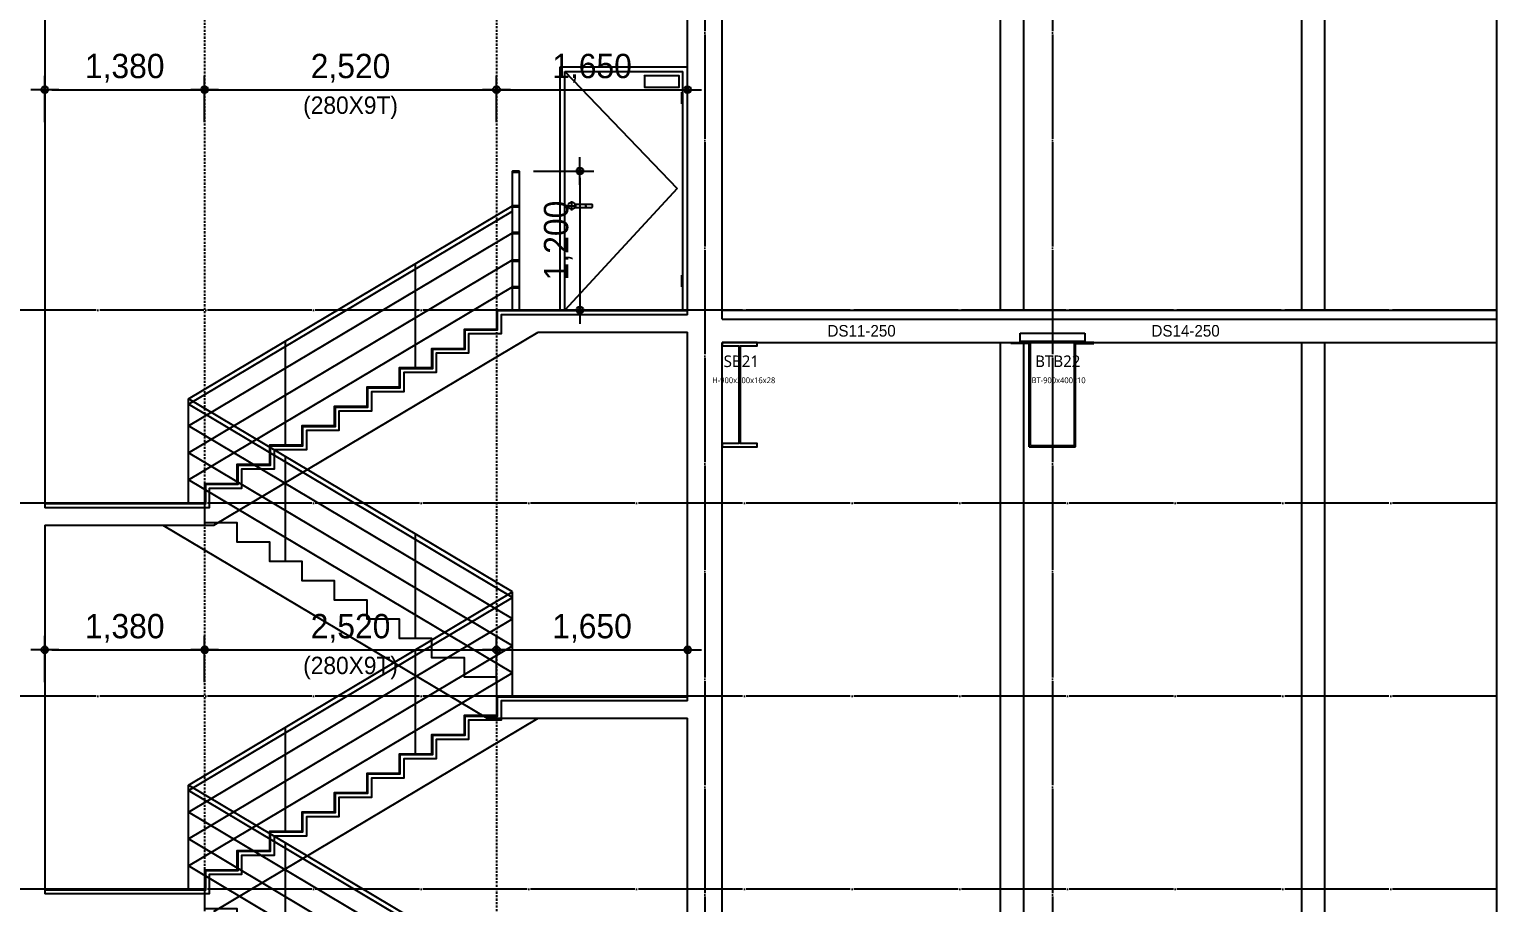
# Model space of a CAD drawing. Header units: millimetres. Extents: x 11948722 to 13111668, y -10771712 to -10232988.
# Drawn here: x 12421978 to 12434646, y -10551063 to -10543525 of the extents above; entities that cross this region are included whole.
import ezdxf
from ezdxf.enums import TextEntityAlignment as Align

# ---------------------------------------------------------------- set-up
doc = ezdxf.new("R2010")
doc.units = ezdxf.units.MM
doc.header["$LTSCALE"] = 150
doc.header["$MEASUREMENT"] = 0
for name, pattern in [('CEN', [6.2, 6, -0.1, 0, -0.1]), ('X_PLAN_1F$0$CEN', [62, 60, -1, 0, -1]), ('Xref-계단단면도$0$H', [1, 0.6, -0.4])]:
    doc.linetypes.add(name, pattern=pattern)
doc.layers.get('0').update_dxf_attribs({"linetype": 'CONTINUOUS'})
doc.layers.get('Defpoints').update_dxf_attribs({"color": 117, "linetype": 'CONTINUOUS'})
for name, color, linetype in [('0-Besto', 1, 'CONTINUOUS'), ('A-CON', 2, 'CONTINUOUS'), ('A-중심선', 10, 'CEN'), ('CON-C', 2, 'CONTINUOUS'), ('DIM', 7, 'CONTINUOUS'), ('ELE-8', 8, 'CONTINUOUS'), ('WAL', 3, 'CONTINUOUS'), ('X_PLAN_1F$0$A-중심선', 1, 'X_PLAN_1F$0$CEN'), ('Xref-계단단면도$0$3 dim0', 7, 'CONTINUOUS'), ('Xref-계단단면도$0$A-CEIL', 6, 'CONTINUOUS'), ('Xref-계단단면도$0$A-DIM', 7, 'CONTINUOUS')]:
    doc.layers.add(name, color=color, linetype=linetype)
doc.styles.add('Xref-계단단면도$0$나눔고딕 Se', font='')
doc.styles.add('Xref-계단단면도$0$돋움', font='')
doc.styles.add('나눔고딕 Se', font='NanumGothic.ttf')
doc.styles.get('Xref-계단단면도$0$나눔고딕 Se').set_extended_font_data('Dotum')
doc.styles.get('Xref-계단단면도$0$돋움').set_extended_font_data('Dotum')
doc.dimstyles.new('Xref-계단단면도$0$A1-100', dxfattribs={"dimtxt": 3, "dimasz": 1, "dimexe": 2, "dimexo": 2, "dimgap": 1, "dimtad": 1, "dimdec": 0, "dimzin": 12, "dimdsep": 46, "dimlunit": 6, "dimtxsty": 'Xref-계단단면도$0$나눔고딕 Se', "dimblk1": 'Xref-계단단면도$0$DIMDOT', "dimblk2": 'Xref-계단단면도$0$DIMDOT', "dimsah": 1, "dimcen": -1, "dimdle": 2, "dimclrd": 256, "dimclre": 256, "dimclrt": 3, "dimadec": 0, "dimazin": 0, "dimtfac": 1, "dimtdec": 0, "dimtix": 1, "dimtmove": 2, "dimatfit": 3, "dimldrblk": 'Xref-계단단면도$0$DIMDOT', "dimfxl": 1, "dimtvp": 1, "dimtolj": 1, "dimtzin": 12, "dimlwd": -1, "dimlwe": -1, "dimarcsym": 0})

# ---------------------------------------------------------------- blocks, each defined once
blk = doc.blocks.new('Xref-계단단면도$0$DIMDOT')
at = {"color": 0}
blk.add_line((-2, 0), (2, 0), dxfattribs=at)
for radius in [0.5, 0.25]:
    blk.add_circle((0, 0), radius, dxfattribs=at)
blk = doc.blocks.new('*D394')
at = {"layer": 'Defpoints', "color": 0, "ltscale": 1200}
for p in [(12434646, -10531448), (12438246, -10531448), (12434646, -10565948)]:
    blk.add_point(p, dxfattribs=at)
at = {"layer": 'Xref-계단단면도$0$3 dim0'}
for p, q in [((12434766, -10531448), (12438366, -10531448)), ((12438246, -10565888), (12438246, -10531508)), ((12434766, -10565948), (12438366, -10565948))]:
    blk.add_line(p, q, dxfattribs=at)
at = {"layer": 'Xref-계단단면도$0$3 dim0', "ltscale": 1200, "xscale": 60, "yscale": 60, "zscale": 60}
for p, rotation in [((12438246, -10531448), 90), ((12438246, -10565948), 270)]:
    blk.add_blockref('Xref-계단단면도$0$DIMDOT', p, dxfattribs=dict(at, rotation=rotation))
at = {"layer": 'Xref-계단단면도$0$3 dim0', "color": 3, "ltscale": 1200, "insert": (12438061, -10548698), "char_height": 210, "attachment_point": 5, "rotation": 90, "style": 'Xref-계단단면도$0$나눔고딕 Se'}
blk.add_mtext('\\A1;34,500', dxfattribs=at)
blk = doc.blocks.new('*D396')
at = {"layer": 'Defpoints', "color": 0, "ltscale": 1200}
for p in [(12434646, -10535948), (12437646, -10535948), (12434646, -10545948)]:
    blk.add_point(p, dxfattribs=at)
at = {"layer": 'Xref-계단단면도$0$3 dim0'}
for p, q in [((12434766, -10535948), (12437766, -10535948)), ((12437646, -10545888), (12437646, -10536008)), ((12434766, -10545948), (12437766, -10545948))]:
    blk.add_line(p, q, dxfattribs=at)
at = {"layer": 'Xref-계단단면도$0$3 dim0', "ltscale": 1200, "xscale": 60, "yscale": 60, "zscale": 60}
for p, rotation in [((12437646, -10535948), 90), ((12437646, -10545948), 270)]:
    blk.add_blockref('Xref-계단단면도$0$DIMDOT', p, dxfattribs=dict(at, rotation=rotation))
at = {"layer": 'Xref-계단단면도$0$3 dim0', "color": 3, "ltscale": 1200, "insert": (12437461, -10540948), "char_height": 210, "attachment_point": 5, "rotation": 90, "style": 'Xref-계단단면도$0$나눔고딕 Se'}
blk.add_mtext('\\A1;10,000', dxfattribs=at)
blk = doc.blocks.new('*D397')
at = {"layer": 'Defpoints', "color": 0, "ltscale": 1200}
for p in [(12434646, -10545948), (12434646, -10555948), (12437646, -10555948)]:
    blk.add_point(p, dxfattribs=at)
at = {"layer": 'Xref-계단단면도$0$3 dim0'}
for p, q in [((12434766, -10545948), (12437766, -10545948)), ((12437646, -10546008), (12437646, -10555888)), ((12434766, -10555948), (12437766, -10555948))]:
    blk.add_line(p, q, dxfattribs=at)
at = {"layer": 'Xref-계단단면도$0$3 dim0', "ltscale": 1200, "xscale": 60, "yscale": 60, "zscale": 60}
for p, rotation in [((12437646, -10545948), 90), ((12437646, -10555948), 270)]:
    blk.add_blockref('Xref-계단단면도$0$DIMDOT', p, dxfattribs=dict(at, rotation=rotation))
at = {"layer": 'Xref-계단단면도$0$3 dim0', "color": 3, "ltscale": 1200, "insert": (12437461, -10550948), "char_height": 210, "attachment_point": 5, "rotation": 90, "style": 'Xref-계단단면도$0$나눔고딕 Se'}
blk.add_mtext('\\A1;10,000', dxfattribs=at)
blk = doc.blocks.new('*D358')
at = {"layer": 'Defpoints', "color": 0, "lineweight": -3, "ltscale": 1200}
for p in [(12423491, -10544046), (12422111, -10544446), (12423491, -10544446)]:
    blk.add_point(p, dxfattribs=at)
at = {"layer": 'Xref-계단단면도$0$3 dim0'}
for p, q in [((12422111, -10544326), (12422111, -10543926)), ((12423491, -10544326), (12423491, -10543926)), ((12422171, -10544046), (12423431, -10544046))]:
    blk.add_line(p, q, dxfattribs=at)
at = {"layer": 'Xref-계단단면도$0$3 dim0', "ltscale": 1200, "xscale": 60, "yscale": 60, "zscale": 60, "rotation": 180}
blk.add_blockref('Xref-계단단면도$0$DIMDOT', (12422111, -10544046), dxfattribs=at)
at = {"layer": 'Xref-계단단면도$0$3 dim0', "ltscale": 1200, "xscale": 60, "yscale": 60, "zscale": 60}
blk.add_blockref('Xref-계단단면도$0$DIMDOT', (12423491, -10544046), dxfattribs=at)
at = {"layer": 'Xref-계단단면도$0$3 dim0', "color": 3, "ltscale": 1200, "insert": (12422801, -10543861), "char_height": 210, "attachment_point": 5, "style": 'Xref-계단단면도$0$나눔고딕 Se'}
blk.add_mtext('\\A1;1,380', dxfattribs=at)
blk = doc.blocks.new('*D359')
at = {"layer": 'Defpoints', "color": 0, "lineweight": -3, "ltscale": 1200}
for p in [(12426011, -10544046), (12423491, -10544446), (12426011, -10544446)]:
    blk.add_point(p, dxfattribs=at)
at = {"layer": 'Xref-계단단면도$0$3 dim0'}
for p, q in [((12423491, -10544326), (12423491, -10543926)), ((12426011, -10544326), (12426011, -10543926)), ((12423551, -10544046), (12425951, -10544046))]:
    blk.add_line(p, q, dxfattribs=at)
at = {"layer": 'Xref-계단단면도$0$3 dim0', "ltscale": 1200, "xscale": 60, "yscale": 60, "zscale": 60, "rotation": 180}
blk.add_blockref('Xref-계단단면도$0$DIMDOT', (12423491, -10544046), dxfattribs=at)
at = {"layer": 'Xref-계단단면도$0$3 dim0', "ltscale": 1200, "xscale": 60, "yscale": 60, "zscale": 60}
blk.add_blockref('Xref-계단단면도$0$DIMDOT', (12426011, -10544046), dxfattribs=at)
at = {"layer": 'Xref-계단단면도$0$3 dim0', "color": 3, "ltscale": 1200, "char_height": 210, "attachment_point": 5, "style": 'Xref-계단단면도$0$나눔고딕 Se'}
for s, insert in [('\\A1;2,520', (12424751, -10543861)), ('\\H0.714286x;(280X9T)', (12424751, -10544202))]:
    blk.add_mtext(s, dxfattribs=dict(at, insert=insert))
blk = doc.blocks.new('*D360')
at = {"layer": 'Defpoints', "color": 0, "lineweight": -3, "ltscale": 1200}
for p in [(12427661, -10544046), (12426011, -10544446), (12427661, -10544446)]:
    blk.add_point(p, dxfattribs=at)
at = {"layer": 'Xref-계단단면도$0$3 dim0'}
for p, q in [((12426011, -10544326), (12426011, -10543926)), ((12427661, -10544326), (12427661, -10543926)), ((12426071, -10544046), (12427601, -10544046))]:
    blk.add_line(p, q, dxfattribs=at)
at = {"layer": 'Xref-계단단면도$0$3 dim0', "ltscale": 1200, "xscale": 60, "yscale": 60, "zscale": 60, "rotation": 180}
blk.add_blockref('Xref-계단단면도$0$DIMDOT', (12426011, -10544046), dxfattribs=at)
at = {"layer": 'Xref-계단단면도$0$3 dim0', "ltscale": 1200, "xscale": 60, "yscale": 60, "zscale": 60}
blk.add_blockref('Xref-계단단면도$0$DIMDOT', (12427661, -10544046), dxfattribs=at)
at = {"layer": 'Xref-계단단면도$0$3 dim0', "color": 3, "ltscale": 1200, "insert": (12426836, -10543861), "char_height": 210, "attachment_point": 5, "style": 'Xref-계단단면도$0$나눔고딕 Se'}
blk.add_mtext('\\A1;1,650', dxfattribs=at)
blk = doc.blocks.new('*D361')
at = {"layer": 'Defpoints', "color": 0, "lineweight": -3, "ltscale": 1200}
for p in [(12423491, -10548881), (12422111, -10549281), (12423491, -10549281)]:
    blk.add_point(p, dxfattribs=at)
at = {"layer": 'Xref-계단단면도$0$3 dim0'}
for p, q in [((12422111, -10549161), (12422111, -10548761)), ((12423491, -10549161), (12423491, -10548761)), ((12422171, -10548881), (12423431, -10548881))]:
    blk.add_line(p, q, dxfattribs=at)
at = {"layer": 'Xref-계단단면도$0$3 dim0', "ltscale": 1200, "xscale": 60, "yscale": 60, "zscale": 60, "rotation": 180}
blk.add_blockref('Xref-계단단면도$0$DIMDOT', (12422111, -10548881), dxfattribs=at)
at = {"layer": 'Xref-계단단면도$0$3 dim0', "ltscale": 1200, "xscale": 60, "yscale": 60, "zscale": 60}
blk.add_blockref('Xref-계단단면도$0$DIMDOT', (12423491, -10548881), dxfattribs=at)
at = {"layer": 'Xref-계단단면도$0$3 dim0', "color": 3, "ltscale": 1200, "insert": (12422801, -10548696), "char_height": 210, "attachment_point": 5, "style": 'Xref-계단단면도$0$나눔고딕 Se'}
blk.add_mtext('\\A1;1,380', dxfattribs=at)
blk = doc.blocks.new('*D362')
at = {"layer": 'Defpoints', "color": 0, "lineweight": -3, "ltscale": 1200}
for p in [(12426011, -10548881), (12423491, -10549281), (12426011, -10549281)]:
    blk.add_point(p, dxfattribs=at)
at = {"layer": 'Xref-계단단면도$0$3 dim0'}
for p, q in [((12423491, -10549161), (12423491, -10548761)), ((12426011, -10549161), (12426011, -10548761)), ((12423551, -10548881), (12425951, -10548881))]:
    blk.add_line(p, q, dxfattribs=at)
at = {"layer": 'Xref-계단단면도$0$3 dim0', "ltscale": 1200, "xscale": 60, "yscale": 60, "zscale": 60, "rotation": 180}
blk.add_blockref('Xref-계단단면도$0$DIMDOT', (12423491, -10548881), dxfattribs=at)
at = {"layer": 'Xref-계단단면도$0$3 dim0', "ltscale": 1200, "xscale": 60, "yscale": 60, "zscale": 60}
blk.add_blockref('Xref-계단단면도$0$DIMDOT', (12426011, -10548881), dxfattribs=at)
at = {"layer": 'Xref-계단단면도$0$3 dim0', "color": 3, "ltscale": 1200, "char_height": 210, "attachment_point": 5, "style": 'Xref-계단단면도$0$나눔고딕 Se'}
for s, insert in [('\\A1;2,520', (12424751, -10548696)), ('\\H0.714286x;(280X9T)', (12424751, -10549038))]:
    blk.add_mtext(s, dxfattribs=dict(at, insert=insert))
blk = doc.blocks.new('*D363')
at = {"layer": 'Defpoints', "color": 0, "lineweight": -3, "ltscale": 1200}
for p in [(12427661, -10548881), (12426011, -10549281), (12427661, -10549281)]:
    blk.add_point(p, dxfattribs=at)
at = {"layer": 'Xref-계단단면도$0$3 dim0'}
for p, q in [((12426011, -10549161), (12426011, -10548761)), ((12427661, -10549161), (12427661, -10548761)), ((12426071, -10548881), (12427601, -10548881))]:
    blk.add_line(p, q, dxfattribs=at)
at = {"layer": 'Xref-계단단면도$0$3 dim0', "ltscale": 1200, "xscale": 60, "yscale": 60, "zscale": 60, "rotation": 180}
blk.add_blockref('Xref-계단단면도$0$DIMDOT', (12426011, -10548881), dxfattribs=at)
at = {"layer": 'Xref-계단단면도$0$3 dim0', "ltscale": 1200, "xscale": 60, "yscale": 60, "zscale": 60}
blk.add_blockref('Xref-계단단면도$0$DIMDOT', (12427661, -10548881), dxfattribs=at)
at = {"layer": 'Xref-계단단면도$0$3 dim0', "color": 3, "ltscale": 1200, "insert": (12426836, -10548696), "char_height": 210, "attachment_point": 5, "style": 'Xref-계단단면도$0$나눔고딕 Se'}
blk.add_mtext('\\A1;1,650', dxfattribs=at)
blk = doc.blocks.new('*D336')
at = {"layer": 'Defpoints', "color": 0, "lineweight": -3, "ltscale": 1200}
for p in [(12426211, -10544748), (12426211, -10545948), (12426731, -10545948)]:
    blk.add_point(p, dxfattribs=at)
at = {"layer": 'Xref-계단단면도$0$3 dim0'}
for p, q in [((12426331, -10544748), (12426851, -10544748)), ((12426731, -10544808), (12426731, -10545888)), ((12426331, -10545948), (12426851, -10545948))]:
    blk.add_line(p, q, dxfattribs=at)
at = {"layer": 'Xref-계단단면도$0$3 dim0', "ltscale": 1200, "xscale": 60, "yscale": 60, "zscale": 60}
for p, rotation in [((12426731, -10544748), 90), ((12426731, -10545948), 270)]:
    blk.add_blockref('Xref-계단단면도$0$DIMDOT', p, dxfattribs=dict(at, rotation=rotation))
at = {"layer": 'Xref-계단단면도$0$3 dim0', "color": 3, "ltscale": 1200, "insert": (12426545, -10545348), "char_height": 210, "attachment_point": 5, "rotation": 90, "style": 'Xref-계단단면도$0$나눔고딕 Se'}
blk.add_mtext('\\A1;1,200', dxfattribs=at)
blk = doc.blocks.new('A$C631E516C')
at = {"layer": 'A-CON', "ltscale": 3}
blk.add_lwpolyline([(-150, 0), (-150, -28), (-8, -28), (-8, -872), (-150, -872), (-150, -900), (150, -900), (150, -872), (8, -872), (8, -28), (150, -28), (150, 0), (-150, 0)], close=True, dxfattribs=at)
at = {"layer": 'Defpoints', "style": '나눔고딕 Se'}
for s, height, p in [('SB21', 100, (167, -162)), ('H-900x300x16x28', 50, (308, -326))]:
    blk.add_text(s, height=height, dxfattribs=at).set_placement(p, align=Align.MIDDLE_RIGHT)
blk = doc.blocks.new('A$C652F490E')
at = {"layer": '0-Besto', "color": 2}
for p, q in [((-359, -10), (-359, 0)), ((-190, -890), (-190, 0)), ((190, -890), (190, 0)), ((359, -10), (359, 0)), ((-200, -10), (-359, -10)), ((-200, -900), (-200, -10)), ((200, -900), (200, -10)), ((200, -10), (359, -10)), ((-200, -900), (200, -900)), ((-190, -890), (190, -890))]:
    blk.add_line(p, q, dxfattribs=at)
at = {"layer": '0-Besto'}
for p, q in [((-359, 0), (-188, 0)), ((-159, 0), (-279, 0)), ((159, 0), (279, 0)), ((359, 0), (188, 0))]:
    blk.add_line(p, q, dxfattribs=at)
at = {"layer": 'DIM', "color": 2}
for p, q in [((-279, 0), (-279, 80)), ((-279, 80), (279, 80)), ((279, 10), (-279, 10)), ((279, 0), (-279, 0)), ((279, 80), (279, 0))]:
    blk.add_line(p, q, dxfattribs=at)
at = {"layer": 'Defpoints', "style": '나눔고딕 Se'}
for s, height, p in [('BTB22', 100, (242, -162)), ('BT-900x400x10', 50, (287, -326))]:
    blk.add_text(s, height=height, dxfattribs=at).set_placement(p, align=Align.MIDDLE_RIGHT)
blk = doc.blocks.new('A$C52377B3B')
at = {"layer": 'ELE-8', "ltscale": 300}
for p, q in [((-1100, 2100), (0, 2100)), ((-1100, 0), (-1100, 2100)), ((-1060, 2060), (-90, 1050)), ((-1060, 2060), (-40, 2060)), ((-1060, 0), (-1060, 2060)), ((-40, 0), (-40, 2060)), ((0, 0), (0, 2100)), ((-50, 1880), (-40, 1880)), ((-50, 1780), (-50, 1880)), ((-50, 1780), (-40, 1780)), ((-90, 1050), (-1060, 0)), ((-1040, 900), (-960, 900)), ((-1000, 860), (-1000, 940)), ((-974, 915), (-824, 915)), ((-974, 885), (-824, 885)), ((-50, 300), (-40, 300)), ((-50, 200), (-50, 300)), ((-50, 200), (-40, 200)), ((-1100, 0), (0, 0))]:
    blk.add_line(p, q, dxfattribs=at)
blk.add_lwpolyline([(-372, 2023), (-372, 1924, 0.414214), (-371, 1923), (-72, 1923, 0.414214), (-72, 1924), (-72, 2023, 0.414214), (-72, 2023), (-371, 2023, 0.414214)], format="xyb", close=True, dxfattribs=at)
blk.add_circle((-1000, 900), 30, dxfattribs=at)
for start, end in [(150, 210), (330, 30)]:
    blk.add_arc((-850, 900), 30, start, end, dxfattribs=at)
blk = doc.blocks.new('zw$3F14')
at = {"layer": 'Xref-계단단면도$0$A-CEIL', "ltscale": 1200}
for p, q in [((0, 0), (0, 1200)), ((60, 0), (60, 1200))]:
    blk.add_line(p, q, dxfattribs=at)
at = {"layer": 'Xref-계단단면도$0$A-CEIL', "color": 4, "ltscale": 1200}
for points in [[(60, 1200), (0, 1200), (0, 1191), (60, 1191)], [(60, 900), (0, 900), (0, 891), (60, 891)], [(60, 670), (0, 670), (0, 661), (60, 661)], [(60, 430), (0, 430), (0, 421), (60, 421)], [(60, 200), (0, 200), (0, 191), (60, 191)]]:
    blk.add_lwpolyline(points, close=True, dxfattribs=at)

msp = doc.modelspace()

# ---------------------------------------------------------------- linework, layer by layer
at = {"layer": 'A-중심선'}
for p, q in [((12427810.5, -10530548.2), (12427810.5, -10579256.2)), ((12430810.5, -10530548.2), (12430810.5, -10579256.2)), ((12434646.5, -10545948.2), (12417020.5, -10545948.2)), ((12434646.5, -10547614.8), (12417020.5, -10547614.8)), ((12434646.5, -10549281.5), (12417020.5, -10549281.5)), ((12434646.5, -10550948.2), (12417020.5, -10550948.2))]:
    msp.add_line(p, q, dxfattribs=at)
at = {"layer": 'CON-C', "ltscale": 1200}
for p, q in [((12422110.5, -10536448.2), (12422110.5, -10547654.8)), ((12427660.5, -10545988.2), (12427660.5, -10536448.2)), ((12423571.8, -10547804.8), (12426371.8, -10546138.2)), ((12426371.8, -10546138.2), (12427660.5, -10546138.2)), ((12427960.5, -10546028.2), (12434646.5, -10546028.2)), ((12422110.5, -10547804.8), (12422110.5, -10550988.2)), ((12422110.5, -10547804.8), (12423571.8, -10547804.8)), ((12423571.8, -10551138.2), (12426371.8, -10549471.5)), ((12426371.8, -10549471.5), (12427660.5, -10549471.5))]:
    msp.add_line(p, q, dxfattribs=at)
for points in [[(12427960.5, -10546028.2), (12427960.5, -10536448.2), (12434646.5, -10536448.2)], [(12427660.5, -10549321.5), (12427660.5, -10546138.2)], [(12427960.5, -10546228.2), (12434646.5, -10546228.2)], [(12427960.5, -10556028.2), (12427960.5, -10546228.2)], [(12427660.5, -10552654.8), (12427660.5, -10549471.5)]]:
    msp.add_lwpolyline(points, dxfattribs=at)
at = {"layer": 'CON-C', "ltscale": 1200, "flags": 128}
for points in [[(12427660.5, -10545988.2), (12426050.5, -10545988.2), (12426050.5, -10546154.8), (12425770.5, -10546154.8), (12425770.5, -10546321.5), (12425490.5, -10546321.5), (12425490.5, -10546488.2), (12425210.5, -10546488.2), (12425210.5, -10546654.8), (12424930.5, -10546654.8), (12424930.5, -10546821.5), (12424650.5, -10546821.5), (12424650.5, -10546988.2), (12424370.5, -10546988.2), (12424370.5, -10547154.8), (12424090.5, -10547154.8), (12424090.5, -10547321.5), (12423810.5, -10547321.5), (12423810.5, -10547488.2), (12423530.5, -10547488.2), (12423530.5, -10547654.8), (12422110.5, -10547654.8)], [(12427660.5, -10549321.5), (12426050.5, -10549321.5), (12426050.5, -10549488.2), (12425770.5, -10549488.2), (12425770.5, -10549654.8), (12425490.5, -10549654.8), (12425490.5, -10549821.5), (12425210.5, -10549821.5), (12425210.5, -10549988.2), (12424930.5, -10549988.2), (12424930.5, -10550154.8), (12424650.5, -10550154.8), (12424650.5, -10550321.5), (12424370.5, -10550321.5), (12424370.5, -10550488.2), (12424090.5, -10550488.2), (12424090.5, -10550654.8), (12423810.5, -10550654.8), (12423810.5, -10550821.5), (12423530.5, -10550821.5), (12423530.5, -10550988.2), (12422110.5, -10550988.2)]]:
    msp.add_lwpolyline(points, dxfattribs=at)
at = {"layer": 'Defpoints', "ltscale": 1200}
msp.add_lwpolyline([(12417020.5, -10530548.2), (12434646.5, -10530548.2), (12434646.5, -10579629.2), (12417020.5, -10579629.2)], close=True, dxfattribs=at)
at = {"layer": 'ELE-8', "ltscale": 300}
for p, q in [((12426150.5, -10548381.5), (12423350.5, -10546714.8)), ((12423350.5, -10547614.8), (12423350.5, -10546714.8)), ((12426150.5, -10548428), (12423350.5, -10546761.4)), ((12426150.5, -10548614.2), (12423350.5, -10546947.6)), ((12426150.5, -10548847), (12423350.5, -10547180.3)), ((12424190.5, -10548114.8), (12424190.5, -10547214.8)), ((12426150.5, -10549079.7), (12423350.5, -10547413.1)), ((12422110.5, -10547804.8), (12423129.2, -10547804.8)), ((12423129.2, -10547804.8), (12425929.2, -10549471.5)), ((12425310.5, -10548781.5), (12425310.5, -10547881.5)), ((12426150.5, -10549281.5), (12426150.5, -10548381.5)), ((12425929.2, -10549471.5), (12427660.5, -10549471.5)), ((12426150.5, -10551714.8), (12423350.5, -10550048.2)), ((12423350.5, -10550948.2), (12423350.5, -10550048.2)), ((12426150.5, -10551761.4), (12423350.5, -10550094.7)), ((12426150.5, -10551947.6), (12423350.5, -10550280.9)), ((12426150.5, -10552180.3), (12423350.5, -10550513.7)), ((12424190.5, -10551448.2), (12424190.5, -10550548.2)), ((12426150.5, -10552413.1), (12423350.5, -10550746.4))]:
    msp.add_line(p, q, dxfattribs=at)
at = {"layer": 'ELE-8', "ltscale": 300, "flags": 128}
for points in [[(12422110.5, -10547614.8), (12423490.5, -10547614.8), (12423490.5, -10547781.5), (12423770.5, -10547781.5), (12423770.5, -10547948.2), (12424050.5, -10547948.2), (12424050.5, -10548114.8), (12424330.5, -10548114.8), (12424330.5, -10548281.5), (12424610.5, -10548281.5), (12424610.5, -10548448.2), (12424890.5, -10548448.2), (12424890.5, -10548614.8), (12425170.5, -10548614.8), (12425170.5, -10548781.5), (12425450.5, -10548781.5), (12425450.5, -10548948.2), (12425730.5, -10548948.2), (12425730.5, -10549114.8), (12426010.5, -10549114.8), (12426010.5, -10549281.5), (12427660.5, -10549281.5)], [(12422110.5, -10550948.2), (12423490.5, -10550948.2), (12423490.5, -10551114.8), (12423770.5, -10551114.8), (12423770.5, -10551281.5), (12424050.5, -10551281.5), (12424050.5, -10551448.2), (12424330.5, -10551448.2), (12424330.5, -10551614.8), (12424610.5, -10551614.8), (12424610.5, -10551781.5), (12424890.5, -10551781.5), (12424890.5, -10551948.2), (12425170.5, -10551948.2), (12425170.5, -10552114.8), (12425450.5, -10552114.8), (12425450.5, -10552281.5), (12425730.5, -10552281.5), (12425730.5, -10552448.2), (12426010.5, -10552448.2), (12426010.5, -10552614.8), (12427660.5, -10552614.8)]]:
    msp.add_lwpolyline(points, dxfattribs=at)
at = {"layer": 'WAL', "ltscale": 1200}
for p, q in [((12430360.5, -10536448.2), (12430360.5, -10545948.2)), ((12430560.5, -10536448.2), (12430560.5, -10545948.2)), ((12430360.5, -10546228.2), (12430360.5, -10555948.2)), ((12430560.5, -10546228.2), (12430560.5, -10555948.2)), ((12432960.5, -10546228.2), (12432960.5, -10555948.2)), ((12433160.5, -10546228.2), (12433160.5, -10555948.2))]:
    msp.add_line(p, q, dxfattribs=at)
at = {"layer": 'WAL'}
for p, q in [((12432960.5, -10536448.2), (12432960.5, -10545948.2)), ((12433160.5, -10536448.2), (12433160.5, -10545948.2))]:
    msp.add_line(p, q, dxfattribs=at)
at = {"layer": 'Xref-계단단면도$0$A-CEIL', "ltscale": 1200}
for p, q in [((12423350.5, -10546714.8), (12426150.5, -10545048.2)), ((12423350.5, -10546761.4), (12426150.5, -10545094.7)), ((12423350.5, -10546947.6), (12426150.5, -10545280.9)), ((12423350.5, -10547180.3), (12426150.5, -10545513.7)), ((12425310.5, -10546448.2), (12425310.5, -10545548.2)), ((12423350.5, -10547413.1), (12426150.5, -10545746.4)), ((12427960.5, -10545948.2), (12434646.5, -10545948.2)), ((12424190.5, -10547114.8), (12424190.5, -10546214.8)), ((12423350.5, -10547614.8), (12423350.5, -10546714.8)), ((12423350.5, -10550048.2), (12426150.5, -10548381.5)), ((12423350.5, -10550094.7), (12426150.5, -10548428)), ((12426150.5, -10549281.5), (12426150.5, -10548381.5)), ((12423350.5, -10550280.9), (12426150.5, -10548614.2)), ((12423350.5, -10550513.7), (12426150.5, -10548847)), ((12425310.5, -10549781.5), (12425310.5, -10548881.5)), ((12423350.5, -10550746.4), (12426150.5, -10549079.7)), ((12424190.5, -10550448.2), (12424190.5, -10549548.2)), ((12423350.5, -10550948.2), (12423350.5, -10550048.2))]:
    msp.add_line(p, q, dxfattribs=at)
at = {"layer": 'Xref-계단단면도$0$A-CEIL', "ltscale": 1200, "flags": 128}
for points in [[(12427660.5, -10545948.2), (12426010.5, -10545948.2), (12426010.5, -10546114.8), (12425730.5, -10546114.8), (12425730.5, -10546281.5), (12425450.5, -10546281.5), (12425450.5, -10546448.2), (12425170.5, -10546448.2), (12425170.5, -10546614.8), (12424890.5, -10546614.8), (12424890.5, -10546781.5), (12424610.5, -10546781.5), (12424610.5, -10546948.2), (12424330.5, -10546948.2), (12424330.5, -10547114.8), (12424050.5, -10547114.8), (12424050.5, -10547281.5), (12423770.5, -10547281.5), (12423770.5, -10547448.2), (12423490.5, -10547448.2), (12423490.5, -10547614.8), (12422110.5, -10547614.8)], [(12427660.5, -10545955.2), (12426017.5, -10545955.2), (12426017.5, -10546121.8), (12425737.5, -10546121.8), (12425737.5, -10546288.5), (12425457.5, -10546288.5), (12425457.5, -10546455.2), (12425177.5, -10546455.2), (12425177.5, -10546621.8), (12424897.5, -10546621.8), (12424897.5, -10546788.5), (12424617.5, -10546788.5), (12424617.5, -10546955.2), (12424337.5, -10546955.2), (12424337.5, -10547121.8), (12424057.5, -10547121.8), (12424057.5, -10547288.5), (12423777.5, -10547288.5), (12423777.5, -10547455.2), (12423497.5, -10547455.2), (12423497.5, -10547621.8), (12422110.5, -10547621.8)], [(12427660.5, -10549281.5), (12426010.5, -10549281.5), (12426010.5, -10549448.2), (12425730.5, -10549448.2), (12425730.5, -10549614.8), (12425450.5, -10549614.8), (12425450.5, -10549781.5), (12425170.5, -10549781.5), (12425170.5, -10549948.2), (12424890.5, -10549948.2), (12424890.5, -10550114.8), (12424610.5, -10550114.8), (12424610.5, -10550281.5), (12424330.5, -10550281.5), (12424330.5, -10550448.2), (12424050.5, -10550448.2), (12424050.5, -10550614.8), (12423770.5, -10550614.8), (12423770.5, -10550781.5), (12423490.5, -10550781.5), (12423490.5, -10550948.2), (12422110.5, -10550948.2)], [(12427660.5, -10549288.5), (12426017.5, -10549288.5), (12426017.5, -10549455.2), (12425737.5, -10549455.2), (12425737.5, -10549621.8), (12425457.5, -10549621.8), (12425457.5, -10549788.5), (12425177.5, -10549788.5), (12425177.5, -10549955.2), (12424897.5, -10549955.2), (12424897.5, -10550121.8), (12424617.5, -10550121.8), (12424617.5, -10550288.5), (12424337.5, -10550288.5), (12424337.5, -10550455.2), (12424057.5, -10550455.2), (12424057.5, -10550621.8), (12423777.5, -10550621.8), (12423777.5, -10550788.5), (12423497.5, -10550788.5), (12423497.5, -10550955.2), (12422110.5, -10550955.2)]]:
    msp.add_lwpolyline(points, dxfattribs=at)
at = {"layer": 'Xref-계단단면도$0$A-DIM', "color": 135, "linetype": 'Xref-계단단면도$0$H', "ltscale": 0.2}
for p, q in [((12423490.5, -10536448.2), (12423490.5, -10576173.2)), ((12426010.5, -10536448.2), (12426010.5, -10576173.2))]:
    msp.add_line(p, q, dxfattribs=at)

# ---------------------------------------------------------------- block references
at = {"layer": 'CON-C', "ltscale": 1200, "rotation": 359.9999999991956}
msp.add_blockref('A$C52377B3B', (12427660.5, -10545948.1), dxfattribs=at)
at = {"layer": 'X_PLAN_1F$0$A-중심선', "ltscale": 1200}
for name, p in [('A$C652F490E', (12430810.5, -10546228.2)), ('A$C631E516C', (12428110.5, -10546228.2))]:
    msp.add_blockref(name, p, dxfattribs=at)
at = {"layer": 'Xref-계단단면도$0$A-CEIL', "ltscale": 1200}
msp.add_blockref('zw$3F14', (12426150.5, -10545948.2), dxfattribs=at)

# ---------------------------------------------------------------- texts
at = {"layer": 'Defpoints', "style": 'Xref-계단단면도$0$돋움'}
for s, p in [('DS11-250', (12428868.8, -10546127.2)), ('DS14-250', (12431666.3, -10546127.2))]:
    msp.add_text(s, height=100, dxfattribs=at).set_placement(p, align=Align.MIDDLE_LEFT)

# ---------------------------------------------------------------- dimensions: what is measured, and where the dimension line sits
at = {"layer": 'Xref-계단단면도$0$3 dim0'}
for base, p1, p2, angle, picture, middle in [((12438246.5, -10531448.2), (12434646.5, -10565948.2), (12434646.5, -10531448.2), 90, '*D394', (12438061.1, -10548698.2)), ((12437646.5, -10535948.2), (12434646.5, -10545948.2), (12434646.5, -10535948.2), 270, '*D396', (12437461.1, -10540948.2)), ((12426730.9, -10545948.2), (12426210.5, -10544748.2), (12426210.5, -10545948.2), 270, '*D336', (12426545.5, -10545348.2)), ((12437646.5, -10555948.2), (12434646.5, -10545948.2), (12434646.5, -10555948.2), 90, '*D397', (12437461.1, -10550948.2))]:
    dim = msp.add_linear_dim(base=base, p1=p1, p2=p2, angle=angle, dimstyle='Xref-계단단면도$0$A1-100', override={"dimscale": 60, "dimtxt": 3.5}, dxfattribs=at)
    dim.commit()
    dim.dimension.update_dxf_attribs({"geometry": picture, "text_midpoint": middle})
for base, p1, p2, picture, middle in [((12423490.5, -10544045.9), (12422110.5, -10544445.9), (12423490.5, -10544445.9), '*D358', (12422800.5, -10543860.5)), ((12427660.5, -10544045.9), (12426010.5, -10544445.9), (12427660.5, -10544445.9), '*D360', (12426835.5, -10543860.5)), ((12423490.5, -10548881.5), (12422110.5, -10549281.5), (12423490.5, -10549281.5), '*D361', (12422800.5, -10548696.1)), ((12427660.5, -10548881.5), (12426010.5, -10549281.5), (12427660.5, -10549281.5), '*D363', (12426835.5, -10548696.1))]:
    dim = msp.add_linear_dim(base=base, p1=p1, p2=p2, dimstyle='Xref-계단단면도$0$A1-100', override={"dimscale": 60, "dimtxt": 3.5, "dimblk1": 'Xref-계단단면도$0$DIMDOT', "dimblk2": 'Xref-계단단면도$0$DIMDOT'}, dxfattribs=at)
    dim.commit()
    dim.dimension.update_dxf_attribs({"geometry": picture, "text_midpoint": middle})
for base, p1, p2, picture, middle in [((12426010.5, -10544045.9), (12423490.5, -10544445.9), (12426010.5, -10544445.9), '*D359', (12424750.5, -10544045.9)), ((12426010.5, -10548881.5), (12423490.5, -10549281.5), (12426010.5, -10549281.5), '*D362', (12424750.5, -10548881.5))]:
    dim = msp.add_linear_dim(base=base, p1=p1, p2=p2, text='<>\\X\\H0.714286x;(280X9T)', dimstyle='Xref-계단단면도$0$A1-100', override={"dimscale": 60, "dimtxt": 3.5, "dimtxsty": 'Xref-계단단면도$0$나눔고딕 Se', "dimblk1": 'Xref-계단단면도$0$DIMDOT', "dimblk2": 'Xref-계단단면도$0$DIMDOT'}, dxfattribs=at)
    dim.commit()
    dim.dimension.update_dxf_attribs({"geometry": picture, "text_midpoint": middle})

doc.saveas('drawing.dxf')
